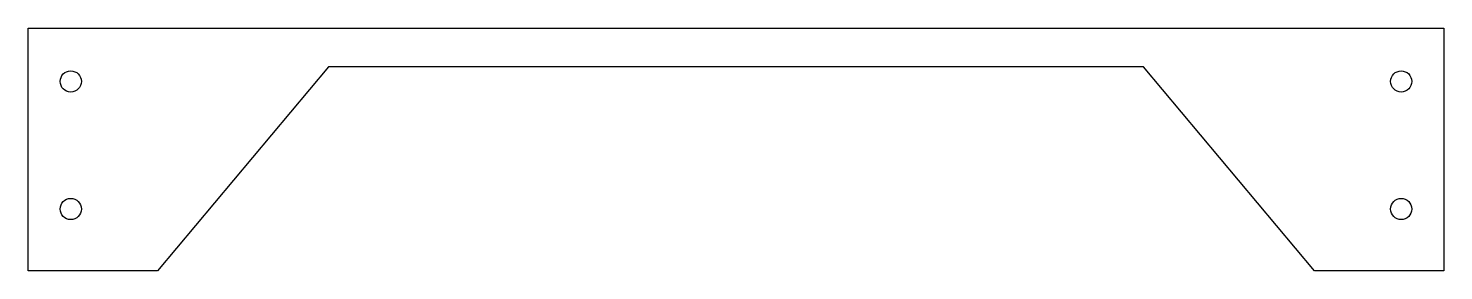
# Model space of a CAD drawing. Header units: millimetres. Extents: x 4 to 337, y -218 to -161.
import ezdxf

# ---------------------------------------------------------------- set-up
doc = ezdxf.new("R2010")
doc.units = ezdxf.units.MM
doc.layers.get('0').update_dxf_attribs({"linetype": 'CONTINUOUS'})

msp = doc.modelspace()

# ---------------------------------------------------------------- linework, layer by layer
msp.add_lwpolyline([(3.87, -161), (337, -161), (337, -218), (306.61, -218), (266.37, -170.04), (74.5, -170.04), (34.26, -218), (3.87, -218)], close=True)
for centre in [(13.87, -173.5), (327, -173.5), (13.87, -203.5), (327, -203.5)]:
    msp.add_circle(centre, 2.5)

doc.saveas('drawing.dxf')
